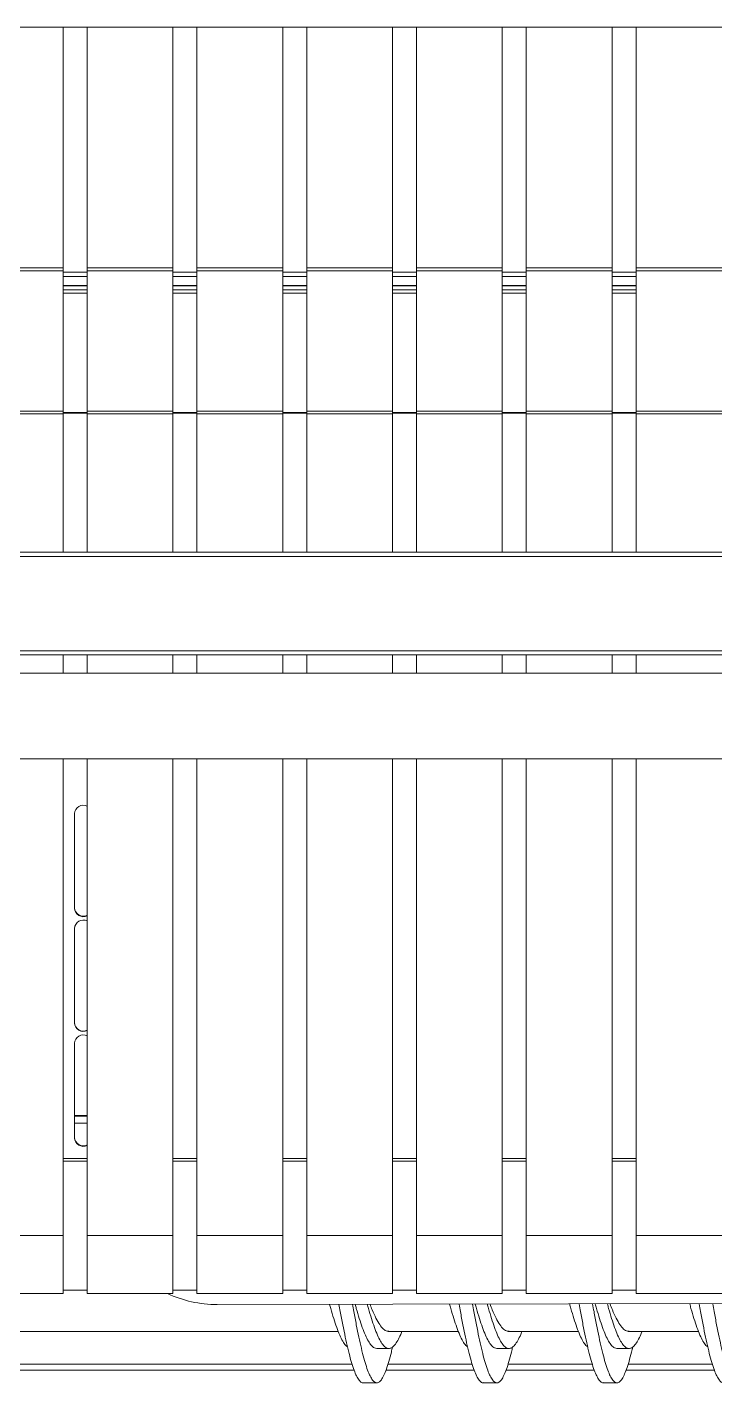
# Model space of a CAD drawing. Header units: millimetres. Extents: x 5343 to 29633, y -275 to 12336.
# Drawn here: x 26780 to 27181, y 1117 to 1908 of the extents above; entities that cross this region are included whole.
import ezdxf

# ---------------------------------------------------------------- set-up
doc = ezdxf.new("R2010")
doc.units = ezdxf.units.MM

msp = doc.modelspace()

# ---------------------------------------------------------------- linework, layer by layer
at = {"linetype": 'Continuous', "lineweight": 15}
for p, q in [((25168.71, 1907.91), (28445.71, 1907.91)), ((26801.08, 1767.62), (26801.08, 1907.91)), ((26815.08, 1767.62), (26815.08, 1907.91)), ((26865.08, 1767.62), (26865.08, 1907.91)), ((26879.08, 1767.62), (26879.08, 1907.91)), ((26929.08, 1767.62), (26929.08, 1907.91)), ((26943.08, 1767.62), (26943.08, 1907.91)), ((26993.08, 1767.62), (26993.08, 1907.91)), ((27007.08, 1767.62), (27007.08, 1907.91)), ((27057.08, 1767.62), (27057.08, 1907.91)), ((27071.08, 1767.62), (27071.08, 1907.91)), ((27121.08, 1767.62), (27121.08, 1907.91)), ((27135.08, 1767.62), (27135.08, 1907.91)), ((26801.08, 1767.62), (26751.08, 1767.62)), ((26801.08, 1765.81), (26751.08, 1765.81)), ((26801.08, 1765.81), (26801.08, 1767.62)), ((26801.08, 1683.94), (26801.08, 1765.81)), ((26815.08, 1765.03), (26801.08, 1765.03)), ((26865.08, 1767.62), (26815.08, 1767.62)), ((26815.08, 1765.81), (26815.08, 1767.62)), ((26865.08, 1765.81), (26815.08, 1765.81)), ((26815.08, 1683.94), (26815.08, 1765.81)), ((26865.08, 1765.81), (26865.08, 1767.62)), ((26865.08, 1683.94), (26865.08, 1765.81)), ((26879.08, 1765.03), (26865.08, 1765.03)), ((26929.08, 1767.62), (26879.08, 1767.62)), ((26879.08, 1765.81), (26879.08, 1767.62)), ((26929.08, 1765.81), (26879.08, 1765.81)), ((26879.08, 1683.94), (26879.08, 1765.81)), ((26929.08, 1765.81), (26929.08, 1767.62)), ((26929.08, 1683.94), (26929.08, 1765.81)), ((26943.08, 1765.03), (26929.08, 1765.03)), ((26993.08, 1767.62), (26943.08, 1767.62)), ((26943.08, 1765.81), (26943.08, 1767.62)), ((26993.08, 1765.81), (26943.08, 1765.81)), ((26943.08, 1683.94), (26943.08, 1765.81)), ((26993.08, 1765.81), (26993.08, 1767.62)), ((26993.08, 1683.94), (26993.08, 1765.81)), ((27007.08, 1765.03), (26993.08, 1765.03)), ((27057.08, 1767.62), (27007.08, 1767.62)), ((27007.08, 1765.81), (27007.08, 1767.62)), ((27057.08, 1765.81), (27007.08, 1765.81)), ((27007.08, 1683.94), (27007.08, 1765.81)), ((27057.08, 1765.81), (27057.08, 1767.62)), ((27057.08, 1683.94), (27057.08, 1765.81)), ((27071.08, 1765.03), (27057.08, 1765.03)), ((27121.08, 1767.62), (27071.08, 1767.62)), ((27071.08, 1765.81), (27071.08, 1767.62)), ((27121.08, 1765.81), (27071.08, 1765.81)), ((27071.08, 1683.94), (27071.08, 1765.81)), ((27121.08, 1765.81), (27121.08, 1767.62)), ((27121.08, 1683.94), (27121.08, 1765.81)), ((27135.08, 1765.03), (27121.08, 1765.03)), ((27185.08, 1767.62), (27135.08, 1767.62)), ((27135.08, 1765.81), (27135.08, 1767.62)), ((27185.08, 1765.81), (27135.08, 1765.81)), ((27135.08, 1683.94), (27135.08, 1765.81)), ((26815.08, 1762.55), (26801.08, 1762.55)), ((26815.08, 1757.21), (26801.08, 1757.21)), ((26801.08, 1757.13), (26815.08, 1757.13)), ((26879.08, 1762.55), (26865.08, 1762.55)), ((26879.08, 1757.21), (26865.08, 1757.21)), ((26865.08, 1757.13), (26879.08, 1757.13)), ((26943.08, 1762.55), (26929.08, 1762.55)), ((26943.08, 1757.21), (26929.08, 1757.21)), ((26929.08, 1757.13), (26943.08, 1757.13)), ((27007.08, 1762.55), (26993.08, 1762.55)), ((27007.08, 1757.21), (26993.08, 1757.21)), ((26993.08, 1757.13), (27007.08, 1757.13)), ((27071.08, 1762.55), (27057.08, 1762.55)), ((27071.08, 1757.21), (27057.08, 1757.21)), ((27057.08, 1757.13), (27071.08, 1757.13)), ((27135.08, 1762.55), (27121.08, 1762.55)), ((27135.08, 1757.21), (27121.08, 1757.21)), ((27121.08, 1757.13), (27135.08, 1757.13)), ((26815.08, 1754.62), (26801.08, 1754.62)), ((26815.08, 1752.72), (26801.08, 1752.72)), ((26879.08, 1754.62), (26865.08, 1754.62)), ((26879.08, 1752.72), (26865.08, 1752.72)), ((26943.08, 1754.62), (26929.08, 1754.62)), ((26943.08, 1752.72), (26929.08, 1752.72)), ((27007.08, 1754.62), (26993.08, 1754.62)), ((27007.08, 1752.72), (26993.08, 1752.72)), ((27071.08, 1754.62), (27057.08, 1754.62)), ((27071.08, 1752.72), (27057.08, 1752.72)), ((27135.08, 1754.62), (27121.08, 1754.62)), ((27135.08, 1752.72), (27121.08, 1752.72)), ((26801.08, 1683.94), (26751.08, 1683.94)), ((26801.08, 1682.48), (26751.08, 1682.48)), ((26801.08, 1682.48), (26801.08, 1683.94)), ((26815.08, 1683.15), (26801.08, 1683.15)), ((26815.08, 1682.82), (26801.08, 1682.82)), ((26801.08, 1601.78), (26801.08, 1682.48)), ((26865.08, 1683.94), (26815.08, 1683.94)), ((26815.08, 1682.48), (26815.08, 1683.94)), ((26865.08, 1682.48), (26815.08, 1682.48)), ((26815.08, 1601.78), (26815.08, 1682.48)), ((26865.08, 1682.48), (26865.08, 1683.94)), ((26879.08, 1683.15), (26865.08, 1683.15)), ((26879.08, 1682.82), (26865.08, 1682.82)), ((26865.08, 1601.78), (26865.08, 1682.48)), ((26929.08, 1683.94), (26879.08, 1683.94)), ((26879.08, 1682.48), (26879.08, 1683.94)), ((26929.08, 1682.48), (26879.08, 1682.48)), ((26879.08, 1601.78), (26879.08, 1682.48)), ((26929.08, 1682.48), (26929.08, 1683.94)), ((26943.08, 1683.15), (26929.08, 1683.15)), ((26943.08, 1682.82), (26929.08, 1682.82)), ((26929.08, 1601.78), (26929.08, 1682.48)), ((26993.08, 1683.94), (26943.08, 1683.94)), ((26943.08, 1682.48), (26943.08, 1683.94)), ((26993.08, 1682.48), (26943.08, 1682.48)), ((26943.08, 1601.78), (26943.08, 1682.48)), ((26993.08, 1682.48), (26993.08, 1683.94)), ((27007.08, 1683.15), (26993.08, 1683.15)), ((27007.08, 1682.82), (26993.08, 1682.82)), ((26993.08, 1601.78), (26993.08, 1682.48)), ((27057.08, 1683.94), (27007.08, 1683.94)), ((27007.08, 1682.48), (27007.08, 1683.94)), ((27057.08, 1682.48), (27007.08, 1682.48)), ((27007.08, 1601.78), (27007.08, 1682.48)), ((27057.08, 1682.48), (27057.08, 1683.94)), ((27071.08, 1683.15), (27057.08, 1683.15)), ((27071.08, 1682.82), (27057.08, 1682.82)), ((27057.08, 1601.78), (27057.08, 1682.48)), ((27121.08, 1683.94), (27071.08, 1683.94)), ((27071.08, 1682.48), (27071.08, 1683.94)), ((27121.08, 1682.48), (27071.08, 1682.48)), ((27071.08, 1601.78), (27071.08, 1682.48)), ((27121.08, 1682.48), (27121.08, 1683.94)), ((27135.08, 1683.15), (27121.08, 1683.15)), ((27135.08, 1682.82), (27121.08, 1682.82)), ((27121.08, 1601.78), (27121.08, 1682.48)), ((27185.08, 1683.94), (27135.08, 1683.94)), ((27135.08, 1682.48), (27135.08, 1683.94)), ((27185.08, 1682.48), (27135.08, 1682.48)), ((27135.08, 1601.78), (27135.08, 1682.48)), ((28521.43, 1599.28), (25080.14, 1599.28)), ((25080.64, 1601.78), (28520.93, 1601.78)), ((25080.14, 1544.28), (28521.43, 1544.28)), ((28521.29, 1541.78), (25080.29, 1541.78)), ((26801.08, 1531.24), (26801.08, 1541.78)), ((26815.08, 1531.24), (26815.08, 1541.78)), ((26865.08, 1531.24), (26865.08, 1541.78)), ((26879.08, 1531.24), (26879.08, 1541.78)), ((26929.08, 1531.24), (26929.08, 1541.78)), ((26943.08, 1531.24), (26943.08, 1541.78)), ((26993.08, 1531.24), (26993.08, 1541.78)), ((27007.08, 1531.24), (27007.08, 1541.78)), ((27057.08, 1531.24), (27057.08, 1541.78)), ((27071.08, 1531.24), (27071.08, 1541.78)), ((27121.08, 1531.24), (27121.08, 1541.78)), ((27135.08, 1531.24), (27135.08, 1541.78)), ((28244.79, 1531.24), (25356.79, 1531.24)), ((25160.39, 1481.24), (28447.39, 1481.24)), ((26801.08, 1203.3), (26801.08, 1481.24)), ((26815.08, 1203.3), (26815.08, 1481.24)), ((26865.08, 1203.3), (26865.08, 1481.24)), ((26879.08, 1203.3), (26879.08, 1481.24)), ((26929.08, 1203.3), (26929.08, 1481.24)), ((26943.08, 1203.3), (26943.08, 1481.24)), ((26993.08, 1203.3), (26993.08, 1481.24)), ((27007.08, 1203.3), (27007.08, 1481.24)), ((27057.08, 1203.3), (27057.08, 1481.24)), ((27071.08, 1203.3), (27071.08, 1481.24)), ((27121.08, 1203.3), (27121.08, 1481.24)), ((27135.08, 1203.3), (27135.08, 1481.24)), ((26807.82, 1449.25), (26807.82, 1394.1)), ((26807.82, 1382.29), (26807.82, 1327.14)), ((26807.82, 1315.32), (26807.82, 1260.17)), ((26815.08, 1273.28), (26807.82, 1273.28)), ((26815.08, 1272.78), (26807.82, 1272.78)), ((26815.08, 1268.67), (26807.82, 1268.67)), ((26815.08, 1248.25), (26801.08, 1248.25)), ((26801.08, 1246.68), (26815.08, 1246.68)), ((26879.08, 1248.25), (26865.08, 1248.25)), ((26865.08, 1246.68), (26879.08, 1246.68)), ((26943.08, 1248.25), (26929.08, 1248.25)), ((26929.08, 1246.68), (26943.08, 1246.68)), ((27007.08, 1248.25), (26993.08, 1248.25)), ((26993.08, 1246.68), (27007.08, 1246.68)), ((27071.08, 1248.25), (27057.08, 1248.25)), ((27057.08, 1246.68), (27071.08, 1246.68)), ((27135.08, 1248.25), (27121.08, 1248.25)), ((27121.08, 1246.68), (27135.08, 1246.68)), ((26801.08, 1203.3), (26751.08, 1203.3)), ((26801.08, 1169.42), (26801.08, 1203.3)), ((26865.08, 1203.3), (26815.08, 1203.3)), ((26815.08, 1169.42), (26815.08, 1203.3)), ((26865.08, 1169.42), (26865.08, 1203.3)), ((26929.08, 1203.3), (26879.08, 1203.3)), ((26879.08, 1169.42), (26879.08, 1203.3)), ((26929.08, 1169.42), (26929.08, 1203.3)), ((26993.08, 1203.3), (26943.08, 1203.3)), ((26943.08, 1169.42), (26943.08, 1203.3)), ((26993.08, 1169.42), (26993.08, 1203.3)), ((27057.08, 1203.3), (27007.08, 1203.3)), ((27007.08, 1169.42), (27007.08, 1203.3)), ((27057.08, 1169.42), (27057.08, 1203.3)), ((27121.08, 1203.3), (27071.08, 1203.3)), ((27071.08, 1169.42), (27071.08, 1203.3)), ((27121.08, 1169.42), (27121.08, 1203.3)), ((27185.08, 1203.3), (27135.08, 1203.3)), ((27135.08, 1169.42), (27135.08, 1203.3)), ((26801.08, 1171.28), (26815.08, 1171.28)), ((26865.08, 1171.28), (26879.08, 1171.28)), ((26929.08, 1171.28), (26943.08, 1171.28)), ((26993.08, 1171.28), (27007.08, 1171.28)), ((27057.08, 1171.28), (27071.08, 1171.28)), ((27121.08, 1171.28), (27135.08, 1171.28)), ((26751.08, 1169.42), (26801.08, 1169.42)), ((26815.08, 1169.42), (26865.08, 1169.42)), ((26879.08, 1169.42), (26929.08, 1169.42)), ((28463.03, 1165.66), (26890.9, 1162.99)), ((26943.08, 1169.42), (26993.08, 1169.42)), ((27007.08, 1169.42), (27057.08, 1169.42)), ((27071.08, 1169.42), (27121.08, 1169.42)), ((27135.08, 1169.42), (27185.08, 1169.42)), ((26609.47, 1147.28), (26961.5, 1147.28)), ((26990.51, 1147.28), (27031.5, 1147.28)), ((27060.51, 1147.28), (27101.5, 1147.28)), ((27130.51, 1147.28), (27171.5, 1147.28)), ((26983.95, 1137.36), (26991.01, 1137.36)), ((27053.95, 1137.36), (27061.01, 1137.36)), ((27123.95, 1137.36), (27131.01, 1137.36)), ((26970.73, 1124.79), (26600.23, 1124.79)), ((26969.54, 1128.29), (26601.42, 1128.29)), ((27040.73, 1124.79), (26989.31, 1124.79)), ((27039.54, 1128.29), (26990.48, 1128.29)), ((27110.73, 1124.79), (27059.31, 1124.79)), ((27109.54, 1128.29), (27060.48, 1128.29)), ((27180.73, 1124.79), (27129.31, 1124.79)), ((27179.54, 1128.29), (27130.48, 1128.29)), ((26976.07, 1117.36), (26983.95, 1117.36)), ((27046.07, 1117.36), (27053.95, 1117.36)), ((27116.07, 1117.36), (27123.95, 1117.36))]:
    msp.add_line(p, q, dxfattribs=at)
for centre, radius, start, end in [((26812.82, 1449.19), 5, 63.17943, 179.23625), ((26812.82, 1394.43), 5, 180.76375, 296.82057), ((26812.82, 1394.17), 5, 180.76375, 296.82057), ((26812.82, 1382.22), 5, 63.17943, 179.23625), ((26812.82, 1327.46), 5, 180.76375, 296.82057), ((26812.82, 1327.2), 5, 180.76375, 296.82057), ((26812.82, 1315.25), 5, 63.17943, 179.23625), ((26812.82, 1260.5), 5, 180.76375, 296.82057), ((26812.82, 1260.24), 5, 180.76375, 296.82057), ((26890.78, 1231.24), 68.25, 244.92303, 270.10676)]:
    msp.add_arc(centre, radius, start, end, dxfattribs=at)
for points, knots in [([(26966.86, 1138.32), (26966.51, 1138.57), (26965.58, 1139.25), (26964.07, 1141.56), (26962.32, 1145.05), (26960.57, 1149.5), (26958.82, 1154.77), (26957.44, 1159.37), (26956.65, 1162.31), (26956.44, 1163.1)], [0, 0, 0, 0, 0.099897, 0.267739, 0.435667, 0.603594, 0.771437, 0.939279, 1, 1, 1, 1]), ([(26976.07, 1117.44), (26975.98, 1117.42), (26975.4, 1117.25), (26974.33, 1118.02), (26972.88, 1119.8), (26971.42, 1122.76), (26969.96, 1126.7), (26968.5, 1131.61), (26967.04, 1137.37), (26965.58, 1143.91), (26964.13, 1151.12), (26962.9, 1157.56), (26962.16, 1161.7), (26961.91, 1163.11)], [0, 0, 0, 0, 0.019277, 0.122359, 0.225358, 0.328358, 0.43144, 0.534417, 0.637461, 0.740505, 0.843483, 0.946564, 1, 1, 1, 1]), ([(26993.1, 1138.16), (26992.88, 1137.18), (26992.17, 1134.08), (26990.97, 1129.71), (26989.51, 1125.12), (26988.06, 1121.54), (26986.6, 1119), (26985.14, 1117.54), (26983.68, 1117.19), (26982.22, 1117.95), (26980.76, 1119.82), (26979.31, 1122.75), (26977.84, 1126.7), (26976.39, 1131.6), (26974.93, 1137.37), (26973.47, 1143.91), (26972.01, 1151.12), (26970.79, 1157.57), (26970.05, 1161.7), (26969.8, 1163.12)], [0, 0, 0, 0, 0.028909, 0.091461, 0.154063, 0.216602, 0.279181, 0.34176, 0.404299, 0.466901, 0.529453, 0.592005, 0.654607, 0.717146, 0.779725, 0.842304, 0.904843, 0.967445, 1, 1, 1, 1]), ([(26983.96, 1137.44), (26983.47, 1137.48), (26982.41, 1137.57), (26980.76, 1139.03), (26979.01, 1141.52), (26977.26, 1145.06), (26975.51, 1149.5), (26973.76, 1154.77), (26972.38, 1159.38), (26971.59, 1162.33), (26971.37, 1163.12)], [0, 0, 0, 0, 0.114712, 0.25376, 0.392809, 0.531929, 0.671049, 0.810097, 0.949146, 1, 1, 1, 1]), ([(26998.54, 1147.28), (26998.47, 1147.08), (26997.81, 1145.3), (26996.57, 1142.73), (26994.82, 1139.78), (26993.07, 1137.95), (26991.32, 1137.19), (26989.57, 1137.55), (26987.82, 1139.01), (26986.07, 1141.53), (26984.32, 1145.06), (26982.57, 1149.5), (26980.82, 1154.77), (26979.44, 1159.38), (26978.64, 1162.34), (26978.43, 1163.13)], [0, 0, 0, 0, 0.010837, 0.097878, 0.184875, 0.271871, 0.358912, 0.445953, 0.53295, 0.619946, 0.706987, 0.794028, 0.881024, 0.968021, 1, 1, 1, 1]), ([(26991.01, 1147.45), (26990.67, 1147.41), (26989.61, 1147.3), (26987.82, 1148.54), (26985.63, 1151.06), (26983.45, 1154.89), (26981.57, 1158.95), (26980.42, 1161.99), (26980.01, 1163.1)], [0, 0, 0, 0, 0.090866, 0.289707, 0.488548, 0.68739, 0.886235, 1, 1, 1, 1]), ([(27036.86, 1138.32), (27036.51, 1138.57), (27035.58, 1139.25), (27034.07, 1141.56), (27032.32, 1145.05), (27030.57, 1149.5), (27028.82, 1154.77), (27027.43, 1159.41), (27026.63, 1162.39), (27026.41, 1163.22)], [0, 0, 0, 0, 0.099588, 0.266911, 0.434318, 0.601726, 0.769049, 0.936371, 1, 1, 1, 1]), ([(27046.07, 1117.44), (27045.98, 1117.42), (27045.4, 1117.25), (27044.33, 1118.02), (27042.88, 1119.8), (27041.42, 1122.76), (27039.96, 1126.7), (27038.5, 1131.61), (27037.04, 1137.37), (27035.58, 1143.91), (27034.13, 1151.12), (27032.89, 1157.6), (27032.15, 1161.77), (27031.89, 1163.23)], [0, 0, 0, 0, 0.019248, 0.122174, 0.225018, 0.327862, 0.430788, 0.53361, 0.636498, 0.739387, 0.842209, 0.945135, 1, 1, 1, 1]), ([(27063.1, 1138.16), (27062.88, 1137.18), (27062.17, 1134.08), (27060.97, 1129.71), (27059.51, 1125.12), (27058.06, 1121.54), (27056.6, 1119), (27055.14, 1117.54), (27053.68, 1117.19), (27052.22, 1117.95), (27050.76, 1119.82), (27049.31, 1122.75), (27047.84, 1126.7), (27046.39, 1131.6), (27044.93, 1137.37), (27043.47, 1143.91), (27042.01, 1151.12), (27040.78, 1157.61), (27040.03, 1161.78), (27039.77, 1163.24)], [0, 0, 0, 0, 0.028882, 0.091377, 0.153922, 0.216403, 0.278925, 0.341447, 0.403928, 0.466472, 0.528967, 0.591462, 0.654006, 0.716487, 0.779009, 0.841531, 0.904012, 0.966557, 1, 1, 1, 1]), ([(27053.96, 1137.44), (27053.47, 1137.48), (27052.41, 1137.57), (27050.76, 1139.03), (27049.01, 1141.52), (27047.26, 1145.06), (27045.51, 1149.5), (27043.76, 1154.77), (27042.37, 1159.41), (27041.57, 1162.41), (27041.34, 1163.24)], [0, 0, 0, 0, 0.1144173, 0.2531094, 0.3918015, 0.5305642, 0.669327, 0.8080191, 0.9467112, 1, 1, 1, 1]), ([(27068.54, 1147.28), (27068.47, 1147.08), (27067.81, 1145.3), (27066.57, 1142.73), (27064.82, 1139.78), (27063.07, 1137.95), (27061.32, 1137.19), (27059.57, 1137.55), (27057.82, 1139.01), (27056.07, 1141.53), (27054.32, 1145.06), (27052.57, 1149.5), (27050.82, 1154.77), (27049.43, 1159.42), (27048.62, 1162.42), (27048.4, 1163.25)], [0, 0, 0, 0, 0.01082, 0.097721, 0.184578, 0.271434, 0.358335, 0.445236, 0.532093, 0.61895, 0.705851, 0.792752, 0.879609, 0.966466, 1, 1, 1, 1]), ([(27061.01, 1147.45), (27060.67, 1147.41), (27059.61, 1147.3), (27057.82, 1148.54), (27055.63, 1151.06), (27053.45, 1154.89), (27051.55, 1159), (27050.38, 1162.09), (27049.95, 1163.26)], [0, 0, 0, 0, 0.090356, 0.288083, 0.485809, 0.683536, 0.881267, 1, 1, 1, 1]), ([(27106.86, 1138.32), (27106.51, 1138.57), (27105.58, 1139.25), (27104.07, 1141.56), (27102.32, 1145.05), (27100.57, 1149.5), (27098.82, 1154.77), (27097.42, 1159.44), (27096.61, 1162.47), (27096.37, 1163.34)], [0, 0, 0, 0, 0.099281, 0.266087, 0.432978, 0.59987, 0.766676, 0.933482, 1, 1, 1, 1]), ([(27116.07, 1117.44), (27115.98, 1117.42), (27115.4, 1117.25), (27114.33, 1118.02), (27112.88, 1119.8), (27111.42, 1122.76), (27109.96, 1126.7), (27108.5, 1131.61), (27107.04, 1137.37), (27105.58, 1143.91), (27104.13, 1151.12), (27102.89, 1157.64), (27102.14, 1161.85), (27101.87, 1163.34)], [0, 0, 0, 0, 0.019219, 0.12199, 0.224679, 0.327367, 0.430138, 0.532805, 0.635538, 0.738272, 0.840939, 0.943709, 1, 1, 1, 1]), ([(27133.1, 1138.16), (27132.88, 1137.18), (27132.17, 1134.08), (27130.97, 1129.71), (27129.51, 1125.12), (27128.06, 1121.54), (27126.6, 1119), (27125.14, 1117.54), (27123.68, 1117.19), (27122.22, 1117.95), (27120.76, 1119.82), (27119.31, 1122.75), (27117.84, 1126.7), (27116.39, 1131.6), (27114.93, 1137.37), (27113.47, 1143.91), (27112.01, 1151.12), (27110.77, 1157.64), (27110.02, 1161.86), (27109.75, 1163.36)], [0, 0, 0, 0, 0.028856, 0.091293, 0.15378, 0.216204, 0.278669, 0.341133, 0.403557, 0.466044, 0.528482, 0.590919, 0.653406, 0.71583, 0.778295, 0.840759, 0.903183, 0.965671, 1, 1, 1, 1]), ([(27123.96, 1137.44), (27123.47, 1137.48), (27122.41, 1137.57), (27120.76, 1139.03), (27119.01, 1141.52), (27117.26, 1145.06), (27115.51, 1149.5), (27113.76, 1154.77), (27112.36, 1159.45), (27111.54, 1162.49), (27111.31, 1163.36)], [0, 0, 0, 0, 0.114124, 0.252462, 0.390799, 0.529207, 0.667614, 0.805951, 0.944289, 1, 1, 1, 1]), ([(27138.54, 1147.28), (27138.47, 1147.08), (27137.81, 1145.3), (27136.57, 1142.73), (27134.82, 1139.78), (27133.07, 1137.95), (27131.32, 1137.19), (27129.57, 1137.55), (27127.82, 1139.01), (27126.07, 1141.53), (27124.32, 1145.06), (27122.57, 1149.5), (27120.82, 1154.77), (27119.42, 1159.46), (27118.6, 1162.5), (27118.36, 1163.37)], [0, 0, 0, 0, 0.010802, 0.097564, 0.184282, 0.270999, 0.357761, 0.444522, 0.53124, 0.617957, 0.704719, 0.79148, 0.878198, 0.964915, 1, 1, 1, 1]), ([(27131.01, 1147.45), (27130.67, 1147.41), (27129.61, 1147.3), (27127.82, 1148.54), (27125.63, 1151.06), (27123.45, 1154.89), (27121.53, 1159.03), (27120.35, 1162.17), (27119.9, 1163.38)], [0, 0, 0, 0, 0.089983, 0.286893, 0.483802, 0.680713, 0.877627, 1, 1, 1, 1]), ([(27176.86, 1138.32), (27176.51, 1138.57), (27175.58, 1139.25), (27174.07, 1141.56), (27172.32, 1145.05), (27170.57, 1149.5), (27168.82, 1154.77), (27167.41, 1159.48), (27166.58, 1162.55), (27166.34, 1163.45)], [0, 0, 0, 0, 0.098975, 0.265268, 0.431646, 0.598024, 0.764317, 0.930611, 1, 1, 1, 1]), ([(27186.07, 1117.44), (27185.98, 1117.42), (27185.4, 1117.25), (27184.33, 1118.02), (27182.88, 1119.8), (27181.42, 1122.76), (27179.96, 1126.7), (27178.5, 1131.61), (27177.04, 1137.37), (27175.58, 1143.91), (27174.13, 1151.12), (27172.88, 1157.68), (27172.12, 1161.93), (27171.85, 1163.46)], [0, 0, 0, 0, 0.01919, 0.121806, 0.22434, 0.326875, 0.42949, 0.532002, 0.634581, 0.73716, 0.839672, 0.942288, 1, 1, 1, 1]), ([(27203.1, 1138.16), (27202.88, 1137.18), (27202.17, 1134.08), (27200.97, 1129.71), (27199.51, 1125.12), (27198.06, 1121.54), (27196.6, 1119), (27195.14, 1117.54), (27193.68, 1117.19), (27192.22, 1117.95), (27190.76, 1119.82), (27189.31, 1122.75), (27187.84, 1126.7), (27186.39, 1131.6), (27184.93, 1137.37), (27183.47, 1143.91), (27182.01, 1151.12), (27180.77, 1157.68), (27180.01, 1161.94), (27179.73, 1163.48)], [0, 0, 0, 0, 0.028829, 0.09121, 0.15364, 0.216006, 0.278414, 0.340821, 0.403188, 0.465618, 0.527998, 0.590378, 0.652808, 0.715175, 0.777582, 0.839989, 0.902356, 0.964786, 1, 1, 1, 1])]:
    msp.add_open_spline(points, degree=3, knots=knots, dxfattribs=at)

doc.saveas('drawing.dxf')
